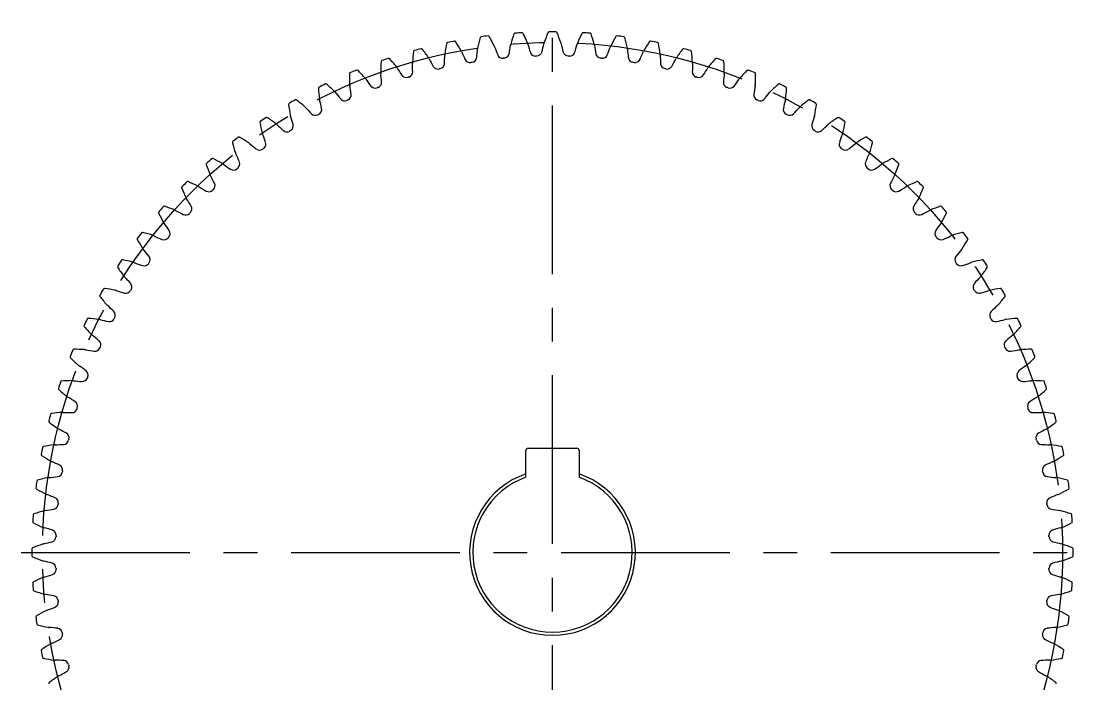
# Model space of a CAD drawing. Extents: x -1 to 161, y -13 to 123.
# Drawn here: x -1 to 99, y 46.6 to 109 of the extents above; entities that cross this region are included whole.
import ezdxf

# ---------------------------------------------------------------- set-up
doc = ezdxf.new("R2010")
doc.units = 0
doc.header["$LTSCALE"] = 0.5
doc.linetypes.add('CENTER', pattern=[50.8, 31.75, -6.35, 6.35, -6.35])
doc.layers.add('MSM_CENTER', color=1, linetype='CENTER')
doc.layers.add('MSM_CONTINUOUS', color=7, linetype='CONTINUOUS')

msp = doc.modelspace()

# ---------------------------------------------------------------- linework, layer by layer
at = {"layer": 'MSM_CENTER'}
for p, q in [((49, 9), (49, 109)), ((-1, 59), (99, 59))]:
    msp.add_line(p, q, dxfattribs=at)
msp.add_circle((49, 59), 48, dxfattribs=at)
at = {"layer": 'MSM_CONTINUOUS'}
for p, q in [((46.5, 66.07), (46.5, 68.6)), ((46.7, 68.8), (51.3, 68.8)), ((51.5, 68.6), (51.5, 66.07))]:
    msp.add_line(p, q, dxfattribs=at)
for centre, radius, start, end in [((49, 59), 49, 89.6096, 90.3904), ((49, 59), 49, 100.8596, 101.6404), ((39.79, 107.02), 0.1, 33.9304, 100.8596), ((26.59, 98.15), 16, 30.3125, 33.9304), ((57.63, 103.27), 16, 164.8196, 168.4375), ((42.29, 107.44), 0.1, 97.891, 164.8197), ((49, 59), 49, 97.1096, 97.8904), ((42.95, 107.52), 0.1, 30.1804, 97.1096), ((29.2, 99.53), 16, 26.5625, 30.1804), ((60.51, 102.61), 16, 161.0696, 164.6875), ((45.47, 107.77), 0.1, 94.1404, 161.0697), ((49, 59), 49, 93.3596, 94.1404), ((46.13, 107.82), 0.1, 26.4304, 93.3596), ((31.9, 100.74), 16, 22.8125, 26.4304), ((63.34, 101.77), 16, 157.3196, 160.9375), ((48.67, 107.9), 0.1, 90.391, 157.3197), ((49.33, 107.9), 0.1, 22.6804, 89.6096), ((34.66, 101.77), 16, 19.0625, 22.6804), ((66.1, 100.74), 16, 153.5696, 157.1875), ((51.87, 107.82), 0.1, 86.6404, 153.5696), ((49, 59), 49, 85.8596, 86.6404), ((52.53, 107.77), 0.1, 18.9304, 85.8596), ((37.49, 102.61), 16, 15.3125, 18.9304), ((68.8, 99.53), 16, 149.8196, 153.4375), ((55.05, 107.52), 0.1, 82.8904, 149.8196), ((49, 59), 49, 82.1096, 82.8904), ((55.71, 107.44), 0.1, 15.1804, 82.1096), ((40.37, 103.27), 16, 11.5625, 15.1804), ((71.41, 98.15), 16, 146.0696, 149.6875), ((58.21, 107.02), 0.1, 79.1404, 146.0696), ((49, 59), 49, 78.3596, 79.1404), ((51.78, 104.02), 16, 172.3196, 175.9375), ((36.02, 106.15), 0.1, 105.391, 172.3197), ((49, 59), 49, 104.6096, 105.3904), ((36.67, 106.32), 0.1, 37.6804, 104.6096), ((24.08, 96.6), 16, 34.0625, 37.6804), ((54.72, 103.74), 16, 168.5696, 172.1875), ((39.13, 106.89), 0.1, 101.641, 168.5697), ((39.69, 105.81), 0.831, 23.0945, 30.3126), ((54.04, 111.92), 14.77, 203.0944, 206.2684), ((27.22, 107.5), 14.77, 352.4816, 355.6556), ((42.77, 106.31), 0.831, 168.4374, 175.6555), ((42.77, 106.31), 0.831, 19.3445, 26.5626), ((57.49, 111.48), 14.77, 199.3444, 202.5184), ((30.43, 108.82), 14.77, 348.7316, 351.9056), ((45.88, 106.62), 0.831, 164.6874, 171.9055), ((45.88, 106.62), 0.831, 15.5945, 22.8126), ((60.9, 110.81), 14.77, 195.5944, 198.7684), ((47.39, 106.22), 0.5, 198.7684, 271.9475), ((47.51, 106.23), 0.5, 271.8025, 344.9816), ((33.73, 109.92), 14.77, 344.9816, 348.1556), ((49, 106.72), 0.831, 160.9374, 168.1555), ((49, 106.72), 0.831, 11.8445, 19.0626), ((64.27, 109.92), 14.77, 191.8444, 195.0184), ((50.49, 106.23), 0.5, 195.0184, 268.1975), ((50.61, 106.22), 0.5, 268.0525, 341.2316), ((37.1, 110.81), 14.77, 341.2316, 344.4056), ((52.12, 106.62), 0.831, 157.1874, 164.4055), ((52.12, 106.62), 0.831, 8.0945, 15.3126), ((67.57, 108.82), 14.77, 188.0944, 191.2684), ((40.51, 111.48), 14.77, 337.4816, 340.6556), ((55.23, 106.31), 0.831, 153.4374, 160.6555), ((55.23, 106.31), 0.831, 4.3445, 11.5626), ((70.78, 107.5), 14.77, 184.3444, 187.5184), ((43.96, 111.92), 14.77, 333.7316, 336.9056), ((58.31, 105.81), 0.831, 149.6874, 156.9055), ((58.87, 106.89), 0.1, 11.4304, 78.3596), ((43.28, 103.74), 16, 7.8125, 11.4304), ((73.92, 96.6), 16, 142.3196, 145.9375), ((61.33, 106.32), 0.1, 75.3904, 142.3196), ((49, 59), 49, 74.6096, 75.3904), ((61.98, 106.15), 0.1, 7.6804, 74.6096), ((46.22, 104.02), 16, 4.0625, 7.6804), ((48.83, 104.11), 16, 176.0696, 179.6875), ((32.97, 105.2), 0.1, 109.141, 176.0696), ((49, 59), 49, 108.3596, 109.1404), ((33.6, 105.41), 0.1, 41.4304, 108.3596), ((21.68, 94.89), 16, 37.8125, 41.4304), ((36.65, 105.1), 0.831, 175.9374, 183.1555), ((21.07, 104.24), 14.77, 359.9816, 3.1556), ((36.65, 105.1), 0.831, 26.8445, 34.0626), ((50.57, 112.14), 14.77, 206.8444, 210.0184), ((24.09, 105.97), 14.77, 356.2316, 359.4056), ((39.69, 105.81), 0.831, 172.1874, 179.4055), ((41.24, 105.61), 0.5, 206.2684, 279.4475), ((49, 59), 46.75, 99.3025, 99.4475), ((41.36, 105.63), 0.5, 279.3025, 352.4816), ((44.31, 106.02), 0.5, 202.5184, 275.6975), ((49, 59), 46.75, 95.5525, 95.6975), ((44.43, 106.03), 0.5, 275.5524, 348.7316), ((49, 59), 46.75, 91.8025, 91.9475), ((49, 59), 46.75, 88.0525, 88.1975), ((53.57, 106.03), 0.5, 191.2684, 264.4475), ((49, 59), 46.75, 84.3025, 84.4475), ((53.69, 106.02), 0.5, 264.3025, 337.4816), ((56.64, 105.63), 0.5, 187.5184, 260.6975), ((49, 59), 46.75, 80.5525, 80.6975), ((56.76, 105.61), 0.5, 260.5525, 333.7316), ((58.31, 105.81), 0.831, 0.5945, 7.8126), ((73.91, 105.97), 14.77, 180.5944, 183.7684), ((47.43, 112.14), 14.77, 329.9816, 333.1556), ((61.35, 105.1), 0.831, 145.9374, 153.1555), ((76.93, 104.24), 14.77, 176.8444, 180.0184), ((61.35, 105.1), 0.831, 356.8445, 4.0626), ((76.32, 94.89), 16, 138.5696, 142.1875), ((64.4, 105.41), 0.1, 71.6404, 138.5696), ((49, 59), 49, 70.8596, 71.6404), ((65.03, 105.2), 0.1, 3.9304, 70.8596), ((49.17, 104.11), 16, 0.3125, 3.9304), ((29.98, 104.05), 0.1, 112.891, 179.8196), ((45.88, 104), 16, 179.8196, 183.4375), ((49, 59), 49, 112.1096, 112.8904), ((30.6, 104.3), 0.1, 45.1804, 112.1096), ((19.39, 93.03), 16, 41.5625, 45.1804), ((33.66, 104.19), 0.831, 179.6874, 186.9055), ((18.17, 102.31), 14.77, 3.7316, 6.9056), ((33.66, 104.19), 0.831, 30.5945, 37.8126), ((47.09, 112.13), 14.77, 210.5944, 213.7684), ((35.34, 104.23), 0.5, 286.8024, 359.9816), ((38.21, 105), 0.5, 210.0184, 283.1975), ((49, 59), 46.75, 103.0525, 103.1975), ((38.33, 105.03), 0.5, 283.0524, 356.2316), ((59.67, 105.03), 0.5, 183.7684, 256.9475), ((49, 59), 46.75, 76.8025, 76.9475), ((59.79, 105), 0.5, 256.8025, 329.9816), ((62.66, 104.23), 0.5, 180.0184, 253.1975), ((50.91, 112.13), 14.77, 326.2316, 329.4056), ((64.34, 104.19), 0.831, 142.1874, 149.4055), ((79.83, 102.31), 14.77, 173.0944, 176.2684), ((64.34, 104.19), 0.831, 353.0945, 0.3126), ((78.61, 93.03), 16, 134.8196, 138.4375), ((67.4, 104.3), 0.1, 67.8904, 134.8196), ((49, 59), 49, 67.1096, 67.8904), ((68.02, 104.05), 0.1, 0.1804, 67.1096), ((52.12, 104), 16, 356.5625, 0.1804), ((49, 59), 49, 115.8596, 116.6404), ((27.67, 103), 0.1, 48.9304, 115.8596), ((17.23, 91.02), 16, 45.3125, 48.9304), ((30.74, 103.09), 0.831, 183.4374, 190.6555), ((30.74, 103.09), 0.831, 34.3445, 41.5626), ((43.62, 111.89), 14.77, 214.3444, 217.5184), ((32.41, 103.24), 0.5, 290.5524, 3.7316), ((35.23, 104.2), 0.5, 213.7684, 286.9475), ((49, 59), 46.75, 106.8025, 106.9475), ((49, 59), 46.75, 73.0525, 73.1975), ((62.77, 104.2), 0.5, 253.0525, 326.2316), ((65.59, 103.24), 0.5, 176.2684, 249.4475), ((54.38, 111.89), 14.77, 322.4816, 325.6556), ((67.26, 103.09), 0.831, 138.4374, 145.6555), ((67.26, 103.09), 0.831, 349.3445, 356.5626), ((80.77, 91.02), 16, 131.0696, 134.6875), ((70.33, 103), 0.1, 64.1404, 131.0696), ((49, 59), 49, 63.3596, 64.1404), ((27.07, 102.71), 0.1, 116.641, 183.5696), ((42.94, 103.7), 16, 183.5696, 187.1875), ((27.89, 101.8), 0.831, 38.0945, 45.3126), ((40.17, 111.43), 14.77, 218.0944, 221.2684), ((29.55, 102.06), 0.5, 294.3024, 7.4816), ((15.41, 100.21), 14.77, 7.4816, 10.6556), ((32.3, 103.2), 0.5, 217.5184, 290.6975), ((49, 59), 46.75, 110.5525, 110.6975), ((49, 59), 46.75, 69.3025, 69.4475), ((65.7, 103.2), 0.5, 249.3025, 322.4816), ((82.59, 100.21), 14.77, 169.3444, 172.5184), ((68.45, 102.06), 0.5, 172.5184, 245.6975), ((57.83, 111.43), 14.77, 318.7316, 321.9056), ((70.11, 101.8), 0.831, 134.6874, 141.9055), ((55.06, 103.7), 16, 352.8125, 356.4304), ((70.93, 102.71), 0.1, 356.4304, 63.3596), ((24.26, 101.18), 0.1, 120.391, 187.3196), ((40.03, 103.21), 16, 187.3196, 190.9375), ((49, 59), 49, 119.6096, 120.3904), ((24.84, 101.51), 0.1, 52.6804, 119.6096), ((15.2, 88.87), 16, 49.0625, 52.6804), ((27.89, 101.8), 0.831, 187.1874, 194.4055), ((12.78, 97.92), 14.77, 11.2316, 14.4056), ((29.45, 102.01), 0.5, 221.2684, 294.4475), ((49, 59), 46.75, 114.3025, 114.4475), ((49, 59), 46.75, 65.5525, 65.6975), ((68.55, 102.01), 0.5, 245.5525, 318.7316), ((85.22, 97.92), 14.77, 165.5944, 168.7684), ((70.11, 101.8), 0.831, 345.5945, 352.8126), ((82.8, 88.87), 16, 127.3196, 130.9375), ((73.16, 101.51), 0.1, 60.3904, 127.3196), ((49, 59), 49, 59.6096, 60.3904), ((57.97, 103.21), 16, 349.0625, 352.6804), ((73.74, 101.18), 0.1, 352.6804, 59.6096), ((25.14, 100.33), 0.831, 190.9374, 198.1555), ((10.32, 95.47), 14.77, 14.9816, 18.1556), ((25.14, 100.33), 0.831, 41.8445, 49.0626), ((36.76, 110.74), 14.77, 221.8444, 225.0184), ((26.67, 100.64), 0.5, 225.0184, 298.1975), ((49, 59), 46.75, 118.0525, 118.1975), ((26.78, 100.7), 0.5, 298.0524, 11.2316), ((71.22, 100.7), 0.5, 168.7684, 241.9475), ((49, 59), 46.75, 61.8025, 61.9475), ((71.33, 100.64), 0.5, 241.8025, 314.9816), ((61.24, 110.74), 14.77, 314.9816, 318.1556), ((72.86, 100.33), 0.831, 130.9374, 138.1555), ((87.68, 95.47), 14.77, 161.8444, 165.0184), ((72.86, 100.33), 0.831, 341.8445, 349.0626), ((21.56, 99.47), 0.1, 124.1404, 191.0696), ((37.16, 102.53), 16, 191.0696, 194.6875), ((49, 59), 49, 123.3596, 124.1404), ((22.11, 99.84), 0.1, 56.4304, 123.3596), ((13.32, 86.59), 16, 52.8125, 56.4304), ((22.49, 98.68), 0.831, 45.5945, 52.8126), ((33.4, 109.82), 14.77, 225.5944, 228.7684), ((24.1, 99.16), 0.5, 301.8024, 14.9816), ((73.9, 99.16), 0.5, 165.0184, 238.1975), ((64.6, 109.82), 14.77, 311.2316, 314.4056), ((75.51, 98.68), 0.831, 127.1874, 134.4055), ((84.68, 86.59), 16, 123.5696, 127.1875), ((75.89, 99.84), 0.1, 56.6404, 123.5697), ((49, 59), 49, 55.8596, 56.6404), ((60.84, 102.53), 16, 345.3125, 348.9304), ((76.44, 99.47), 0.1, 348.9304, 55.8596), ((49, 59), 49, 127.1096, 127.8904), ((19.5, 98), 0.1, 60.1804, 127.1096), ((11.59, 84.2), 16, 56.5625, 60.1804), ((22.49, 98.68), 0.831, 194.6874, 201.9055), ((8.01, 92.86), 14.77, 18.7316, 21.9056), ((24, 99.09), 0.5, 228.7684, 301.9475), ((49, 59), 46.75, 121.8025, 121.9475), ((49, 59), 46.75, 58.0525, 58.1975), ((74, 99.09), 0.5, 238.0525, 311.2316), ((89.99, 92.86), 14.77, 158.0944, 161.2684), ((75.51, 98.68), 0.831, 338.0945, 345.3126), ((86.41, 84.2), 16, 119.8196, 123.4375), ((78.5, 98), 0.1, 52.8904, 119.8196), ((49, 59), 49, 52.1096, 52.8904), ((18.97, 97.59), 0.1, 127.8904, 194.8196), ((34.34, 101.66), 16, 194.8196, 198.4375), ((19.95, 96.86), 0.831, 49.3445, 56.5626), ((30.11, 108.7), 14.77, 229.3444, 232.5184), ((49, 59), 46.75, 125.5525, 125.6975), ((21.53, 97.44), 0.5, 305.5524, 18.7316), ((76.47, 97.44), 0.5, 161.2684, 234.4475), ((49, 59), 46.75, 54.3025, 54.4475), ((67.89, 108.7), 14.77, 307.4816, 310.6556), ((78.05, 96.86), 0.831, 123.4374, 130.6555), ((63.66, 101.66), 16, 341.5625, 345.1804), ((79.03, 97.59), 0.1, 345.1804, 52.1096), ((49, 59), 49, 130.8596, 131.6404), ((17.01, 95.98), 0.1, 63.9304, 130.8596), ((10.02, 81.7), 16, 60.3125, 63.9304), ((19.95, 96.86), 0.831, 198.4374, 205.6555), ((5.89, 90.11), 14.77, 22.4816, 25.6556), ((21.43, 97.37), 0.5, 232.5184, 305.6975), ((76.57, 97.37), 0.5, 234.3025, 307.4816), ((92.11, 90.11), 14.77, 154.3444, 157.5184), ((78.05, 96.86), 0.831, 334.3445, 341.5626), ((87.98, 81.7), 16, 116.0696, 119.6875), ((80.99, 95.98), 0.1, 49.1404, 116.0696), ((49, 59), 49, 48.3596, 49.1404), ((16.51, 95.54), 0.1, 131.6404, 198.5697), ((31.58, 100.61), 16, 198.5696, 202.1875), ((17.53, 94.88), 0.831, 53.0945, 60.3126), ((26.9, 107.35), 14.77, 233.0944, 236.2684), ((18.98, 95.49), 0.5, 236.2684, 309.4475), ((49, 59), 46.75, 129.3025, 129.4475), ((19.07, 95.56), 0.5, 309.3024, 22.4816), ((78.93, 95.56), 0.5, 157.5184, 230.6975), ((49, 59), 46.75, 50.5525, 50.6975), ((79.02, 95.49), 0.5, 230.5525, 303.7316), ((71.1, 107.35), 14.77, 303.7316, 306.9056), ((80.47, 94.88), 0.831, 119.6874, 126.9055), ((66.42, 100.61), 16, 337.8125, 341.4304), ((81.49, 95.54), 0.1, 341.4304, 48.3596), ((17.53, 94.88), 0.831, 202.1874, 209.4055), ((3.94, 87.22), 14.77, 26.2316, 29.4056), ((94.06, 87.22), 14.77, 150.5944, 153.7684), ((80.47, 94.88), 0.831, 330.5945, 337.8126), ((14.19, 93.34), 0.1, 135.3904, 202.3197), ((28.9, 99.38), 16, 202.3196, 205.9375), ((49, 59), 49, 134.6096, 135.3904), ((14.66, 93.81), 0.1, 67.6804, 134.6096), ((8.62, 79.1), 16, 64.0625, 67.6804), ((15.26, 92.74), 0.831, 56.8445, 64.0626), ((23.79, 105.8), 14.77, 236.8444, 240.0184), ((16.66, 93.45), 0.5, 240.0184, 313.1975), ((49, 59), 46.75, 133.0525, 133.1975), ((16.74, 93.53), 0.5, 313.0524, 26.2316), ((81.26, 93.53), 0.5, 153.7684, 226.9475), ((49, 59), 46.75, 46.8025, 46.9475), ((81.34, 93.45), 0.5, 226.8025, 299.9816), ((74.21, 105.8), 14.77, 299.9816, 303.1556), ((82.74, 92.74), 0.831, 115.9374, 123.1555), ((89.38, 79.1), 16, 112.3196, 115.9375), ((83.34, 93.81), 0.1, 45.3904, 112.3196), ((49, 59), 49, 44.6096, 45.3904), ((69.1, 99.38), 16, 334.0625, 337.6804), ((83.81, 93.34), 0.1, 337.6804, 44.6096), ((15.26, 92.74), 0.831, 205.9374, 213.1555), ((2.2, 84.21), 14.77, 29.9816, 33.1556), ((95.8, 84.21), 14.77, 146.8444, 150.0184), ((82.74, 92.74), 0.831, 326.8445, 334.0626), ((12.02, 90.99), 0.1, 139.1404, 206.0697), ((49, 59), 49, 138.3596, 139.1404), ((12.46, 91.49), 0.1, 71.4304, 138.3596), ((7.39, 76.42), 16, 67.8125, 71.4304), ((13.12, 90.47), 0.831, 60.5945, 67.8126), ((20.78, 104.06), 14.77, 240.5944, 243.7684), ((49, 59), 46.75, 136.8025, 136.9475), ((14.55, 91.34), 0.5, 316.8024, 29.9816), ((83.45, 91.34), 0.5, 150.0184, 223.1975), ((49, 59), 46.75, 43.0525, 43.1975), ((77.22, 104.06), 14.77, 296.2316, 299.4056), ((84.88, 90.47), 0.831, 112.1874, 119.4055), ((90.61, 76.42), 16, 108.5696, 112.1875), ((85.54, 91.49), 0.1, 41.6404, 108.5696), ((49, 59), 49, 40.8596, 41.6404), ((85.98, 90.99), 0.1, 333.9304, 40.8596), ((26.3, 97.98), 16, 206.0696, 209.6875), ((13.12, 90.47), 0.831, 209.6874, 216.9055), ((14.47, 91.26), 0.5, 243.7684, 316.9475), ((83.53, 91.26), 0.5, 223.0525, 296.2316), ((84.88, 90.47), 0.831, 323.0945, 330.3126), ((71.7, 97.98), 16, 330.3125, 333.9304), ((49, 59), 49, 142.1096, 142.8904), ((10.41, 89.03), 0.1, 75.1804, 142.1096), ((6.34, 73.66), 16, 71.5625, 75.1804), ((0.65, 81.1), 14.77, 33.7316, 36.9056), ((12.51, 89.02), 0.5, 320.5524, 33.7316), ((85.49, 89.02), 0.5, 146.2684, 219.4475), ((97.35, 81.1), 14.77, 143.0944, 146.2684), ((91.66, 73.66), 16, 104.8196, 108.4375), ((87.59, 89.03), 0.1, 37.8904, 104.8196), ((49, 59), 49, 37.1096, 37.8904), ((10, 88.5), 0.1, 142.8904, 209.8197), ((23.8, 96.41), 16, 209.8196, 213.4375), ((11.14, 88.05), 0.831, 64.3445, 71.5626), ((17.89, 102.11), 14.77, 244.3444, 247.5184), ((12.44, 88.93), 0.5, 247.5184, 320.6975), ((49, 59), 46.75, 140.5525, 140.6975), ((49, 59), 46.75, 39.3025, 39.4475), ((85.56, 88.93), 0.5, 219.3025, 292.4816), ((80.11, 102.11), 14.77, 292.4816, 295.6556), ((86.86, 88.05), 0.831, 108.4374, 115.6555), ((74.2, 96.41), 16, 326.5625, 330.1804), ((88, 88.5), 0.1, 330.1804, 37.1096), ((11.14, 88.05), 0.831, 213.4374, 220.6555), ((-0.7, 77.89), 14.77, 37.4816, 40.6556), ((98.7, 77.89), 14.77, 139.3444, 142.5184), ((86.86, 88.05), 0.831, 319.3445, 326.5626), ((49, 59), 49, 145.8596, 146.6404), ((8.53, 86.44), 0.1, 78.9304, 145.8596), ((5.47, 70.84), 16, 75.3125, 78.9304), ((9.32, 85.51), 0.831, 68.0945, 75.3126), ((15.14, 99.99), 14.77, 248.0944, 251.2684), ((10.56, 86.47), 0.5, 251.2684, 324.4475), ((49, 59), 46.75, 144.3025, 144.4475), ((10.63, 86.57), 0.5, 324.3024, 37.4816), ((87.37, 86.57), 0.5, 142.5184, 215.6975), ((49, 59), 46.75, 35.5525, 35.6975), ((87.44, 86.47), 0.5, 215.5525, 288.7316), ((82.86, 99.99), 14.77, 288.7316, 291.9056), ((88.68, 85.51), 0.831, 104.6874, 111.9055), ((92.53, 70.84), 16, 101.0696, 104.6875), ((89.47, 86.44), 0.1, 34.141, 101.0696), ((49, 59), 49, 33.3596, 34.1404), ((8.16, 85.89), 0.1, 146.6404, 213.5697), ((21.41, 94.68), 16, 213.5696, 217.1875), ((9.32, 85.51), 0.831, 217.1874, 224.4055), ((88.68, 85.51), 0.831, 315.5945, 322.8126), ((76.59, 94.68), 16, 322.8125, 326.4304), ((89.84, 85.89), 0.1, 326.4304, 33.3596), ((-1.82, 74.6), 14.77, 41.2316, 44.4056), ((8.91, 84), 0.5, 328.0524, 41.2316), ((89.09, 84), 0.5, 138.7684, 211.9475), ((99.82, 74.6), 14.77, 135.5944, 138.7684), ((6.49, 83.16), 0.1, 150.3904, 217.3197), ((49, 59), 49, 149.6096, 150.3904), ((19.13, 92.8), 16, 217.3196, 220.9375), ((6.82, 83.74), 0.1, 82.6804, 149.6096), ((4.79, 67.97), 16, 79.0625, 82.6804), ((7.67, 82.86), 0.831, 71.8445, 79.0626), ((12.53, 97.68), 14.77, 251.8444, 255.0184), ((8.84, 83.9), 0.5, 255.0184, 328.1975), ((49, 59), 46.75, 148.0525, 148.1975), ((49, 59), 46.75, 31.8025, 31.9475), ((89.16, 83.9), 0.5, 211.8025, 284.9816), ((85.47, 97.68), 14.77, 284.9816, 288.1556), ((90.33, 82.86), 0.831, 100.9374, 108.1555), ((93.21, 67.97), 16, 97.3196, 100.9375), ((78.87, 92.8), 16, 319.0625, 322.6804), ((91.18, 83.74), 0.1, 30.391, 97.3196), ((49, 59), 49, 29.6096, 30.3904), ((91.51, 83.16), 0.1, 322.6804, 29.6096), ((7.67, 82.86), 0.831, 220.9374, 228.1555), ((-2.74, 71.24), 14.77, 44.9816, 48.1556), ((100.74, 71.24), 14.77, 131.8444, 135.0184), ((90.33, 82.86), 0.831, 311.8445, 319.0626), ((5.29, 80.93), 0.1, 86.4304, 153.3596), ((4.3, 65.06), 16, 82.8125, 86.4304), ((7.36, 81.33), 0.5, 331.8024, 44.9816), ((49, 59), 46.75, 151.8025, 151.9475), ((90.64, 81.33), 0.5, 135.0184, 208.1975), ((49, 59), 46.75, 28.0525, 28.1975), ((93.7, 65.06), 16, 93.5696, 97.1875), ((92.71, 80.93), 0.1, 26.641, 93.5696), ((5, 80.33), 0.1, 154.1404, 221.0697), ((49, 59), 49, 153.3596, 154.1404), ((16.98, 90.77), 16, 221.0696, 224.6875), ((6.2, 80.11), 0.831, 75.5945, 82.8126), ((10.08, 95.22), 14.77, 255.5944, 258.7684), ((7.3, 81.22), 0.5, 258.7684, 331.9475), ((90.7, 81.22), 0.5, 208.0525, 281.2316), ((87.92, 95.22), 14.77, 281.2316, 284.4056), ((91.8, 80.11), 0.831, 97.1874, 104.4055), ((81.02, 90.77), 16, 315.3125, 318.9304), ((49, 59), 49, 25.8596, 26.6404), ((93, 80.33), 0.1, 318.9304, 25.8596), ((6.2, 80.11), 0.831, 224.6874, 231.9055), ((-3.43, 67.83), 14.77, 48.7316, 51.9056), ((101.43, 67.83), 14.77, 128.0944, 131.2684), ((91.8, 80.11), 0.831, 308.0945, 315.3126), ((49, 59), 49, 157.1096, 157.8904), ((3.95, 78.02), 0.1, 90.1804, 157.1096), ((4, 62.12), 16, 86.5625, 90.1804), ((4.91, 77.26), 0.831, 79.3445, 86.5626), ((7.79, 92.59), 14.77, 259.3444, 262.5184), ((5.94, 78.45), 0.5, 262.5184, 335.6975), ((5.99, 78.55), 0.5, 335.5524, 48.7316), ((49, 59), 46.75, 155.5525, 155.6975), ((92.01, 78.55), 0.5, 131.2684, 204.4475), ((49, 59), 46.75, 24.3025, 24.4475), ((92.06, 78.45), 0.5, 204.3025, 277.4816), ((90.21, 92.59), 14.77, 277.4816, 280.6556), ((93.09, 77.26), 0.831, 93.4374, 100.6555), ((94, 62.12), 16, 89.8196, 93.4375), ((94.05, 78.02), 0.1, 22.891, 89.8196), ((49, 59), 49, 22.1096, 22.8904), ((3.7, 77.4), 0.1, 157.8904, 224.8197), ((14.97, 88.61), 16, 224.8196, 228.4375), ((83.03, 88.61), 16, 311.5625, 315.1804), ((94.3, 77.4), 0.1, 315.1804, 22.1096), ((4.91, 77.26), 0.831, 228.4374, 235.6555), ((-3.89, 64.38), 14.77, 52.4816, 55.6556), ((4.8, 75.7), 0.5, 339.3024, 52.4816), ((93.2, 75.7), 0.5, 127.5184, 200.6975), ((101.89, 64.38), 14.77, 124.3444, 127.5184), ((93.09, 77.26), 0.831, 304.3445, 311.5626), ((49, 59), 49, 160.8596, 161.6404), ((2.8, 75.03), 0.1, 93.9304, 160.8596), ((3.89, 59.17), 16, 90.3125, 93.9304), ((3.81, 74.34), 0.831, 83.0945, 90.3126), ((5.69, 89.83), 14.77, 263.0944, 266.2684), ((4.76, 75.59), 0.5, 266.2684, 339.4475), ((49, 59), 46.75, 159.3025, 159.4475), ((49, 59), 46.75, 20.5525, 20.6975), ((93.24, 75.59), 0.5, 200.5525, 273.7316), ((92.31, 89.83), 14.77, 273.7316, 276.9056), ((94.19, 74.34), 0.831, 89.6874, 96.9055), ((94.11, 59.17), 16, 86.0696, 89.6875), ((95.2, 75.03), 0.1, 19.141, 86.0696), ((49, 59), 49, 18.3596, 19.1404), ((2.59, 74.4), 0.1, 161.6404, 228.5697), ((13.11, 86.32), 16, 228.5696, 232.1875), ((84.89, 86.32), 16, 307.8125, 311.4304), ((95.41, 74.4), 0.1, 311.4304, 18.3596), ((3.81, 74.34), 0.831, 232.1874, 239.4055), ((-4.13, 60.91), 14.77, 56.2316, 59.4056), ((3.8, 72.77), 0.5, 343.0524, 56.2316), ((94.2, 72.77), 0.5, 123.7684, 196.9475), ((102.13, 60.91), 14.77, 120.5944, 123.7684), ((94.19, 74.34), 0.831, 300.5945, 307.8126), ((49, 59), 49, 164.6096, 165.3904), ((1.85, 71.98), 0.1, 97.6804, 164.6096), ((3.98, 56.22), 16, 94.0625, 97.6804), ((2.9, 71.35), 0.831, 86.8445, 94.0626), ((3.76, 86.93), 14.77, 266.8444, 270.0184), ((3.77, 72.66), 0.5, 270.0184, 343.1975), ((49, 59), 46.75, 163.0525, 163.1975), ((49, 59), 46.75, 16.8025, 16.9475), ((94.23, 72.66), 0.5, 196.8025, 269.9816), ((94.24, 86.93), 14.77, 269.9816, 273.1556), ((95.1, 71.35), 0.831, 85.9374, 93.1555), ((94.02, 56.22), 16, 82.3196, 85.9375), ((96.15, 71.98), 0.1, 15.391, 82.3196), ((49, 59), 49, 14.6096, 15.3904), ((1.68, 71.33), 0.1, 165.3904, 232.3197), ((11.4, 83.92), 16, 232.3196, 235.9375), ((86.6, 83.92), 16, 304.0625, 307.6804), ((96.32, 71.33), 0.1, 307.6804, 14.6096), ((2.9, 71.35), 0.831, 235.9374, 243.1555), ((-4.14, 57.43), 14.77, 59.9816, 63.1556), ((3, 69.79), 0.5, 346.8024, 59.9816), ((95, 69.79), 0.5, 120.0184, 193.1975), ((102.14, 57.43), 14.77, 116.8444, 120.0184), ((95.1, 71.35), 0.831, 296.8445, 304.0626), ((4.26, 53.28), 16, 97.8125, 101.4304), ((2.19, 68.31), 0.831, 90.5945, 97.8126), ((2.03, 83.91), 14.77, 270.5944, 273.7684), ((2.97, 69.67), 0.5, 273.7684, 346.9475), ((49, 59), 46.75, 166.8025, 166.9475), ((49, 59), 46.75, 13.0525, 13.1975), ((95.03, 69.67), 0.5, 193.0525, 266.2316), ((95.97, 83.91), 14.77, 266.2316, 269.4056), ((95.81, 68.31), 0.831, 82.1874, 89.4055), ((93.74, 53.28), 16, 78.5696, 82.1875), ((49, 59), 49, 168.3596, 169.1404), ((0.98, 68.21), 0.1, 169.1404, 236.0697), ((9.85, 81.41), 16, 236.0696, 239.6875), ((1.11, 68.87), 0.1, 101.4304, 168.3596), ((46.7, 68.6), 0.2, 90, 180), ((51.3, 68.6), 0.2, 0, 90), ((88.15, 81.41), 16, 300.3125, 303.9304), ((96.89, 68.87), 0.1, 11.641, 78.5697), ((49, 59), 49, 10.8596, 11.6404), ((97.02, 68.21), 0.1, 303.9304, 10.8596), ((2.19, 68.31), 0.831, 239.6874, 246.9055), ((-3.92, 53.96), 14.77, 63.7316, 66.9056), ((2.39, 66.76), 0.5, 350.5524, 63.7316), ((95.61, 66.76), 0.5, 116.2684, 189.4475), ((101.92, 53.96), 14.77, 113.0944, 116.2684), ((95.81, 68.31), 0.831, 293.0945, 300.3126), ((4.73, 50.37), 16, 101.5625, 105.1804), ((1.69, 65.23), 0.831, 94.3445, 101.5626), ((0.5, 80.78), 14.77, 274.3444, 277.5184), ((2.37, 66.64), 0.5, 277.5184, 350.6975), ((49, 59), 46.75, 170.5525, 170.6975), ((49, 59), 7.8, 108.6939, 71.3061), ((49, 59), 7.5, 109.4712, 70.5288), ((49, 59), 46.75, 9.3025, 9.4475), ((95.63, 66.64), 0.5, 189.3025, 262.4816), ((97.5, 80.78), 14.77, 262.4816, 265.6556), ((96.31, 65.23), 0.831, 78.4374, 85.6555), ((93.27, 50.37), 16, 74.8196, 78.4375), ((49, 59), 49, 172.1096, 172.8904), ((0.48, 65.05), 0.1, 172.8904, 239.8197), ((0.56, 65.71), 0.1, 105.1804, 172.1096), ((97.44, 65.71), 0.1, 7.891, 74.8197), ((49, 59), 49, 7.1096, 7.8904), ((97.52, 65.05), 0.1, 300.1804, 7.1096), ((8.47, 78.8), 16, 239.8196, 243.4375), ((1.69, 65.23), 0.831, 243.4374, 250.6555), ((-3.48, 50.51), 14.77, 67.4816, 70.6556), ((1.98, 63.69), 0.5, 354.3024, 67.4816), ((96.02, 63.69), 0.5, 112.5184, 185.6975), ((101.48, 50.51), 14.77, 109.3444, 112.5184), ((96.31, 65.23), 0.831, 289.3445, 296.5626), ((89.53, 78.8), 16, 296.5625, 300.1804), ((-0.82, 77.57), 14.77, 278.0944, 281.2684), ((1.97, 63.57), 0.5, 281.2684, 354.4475), ((49, 59), 46.75, 174.3025, 174.4475), ((49, 59), 46.75, 5.5525, 5.6975), ((96.03, 63.57), 0.5, 185.5525, 258.7316), ((98.82, 77.57), 14.77, 258.7316, 261.9056), ((49, 59), 49, 175.8596, 176.6404), ((0.23, 62.53), 0.1, 108.9304, 175.8596), ((5.39, 47.49), 16, 105.3125, 108.9304), ((1.38, 62.12), 0.831, 98.0945, 105.3126), ((96.62, 62.12), 0.831, 74.6874, 81.9055), ((92.61, 47.49), 16, 71.0696, 74.6875), ((97.77, 62.53), 0.1, 4.141, 71.0697), ((49, 59), 49, 3.3596, 4.1404), ((0.18, 61.87), 0.1, 176.6404, 243.5697), ((7.26, 76.1), 16, 243.5696, 247.1875), ((1.38, 62.12), 0.831, 247.1874, 254.4055), ((-2.81, 47.1), 14.77, 71.2316, 74.4056), ((1.78, 60.61), 0.5, 358.0524, 71.2316), ((96.22, 60.61), 0.5, 108.7684, 181.9475), ((100.81, 47.1), 14.77, 105.5944, 108.7684), ((96.62, 62.12), 0.831, 285.5945, 292.8126), ((90.74, 76.1), 16, 292.8125, 296.4304), ((97.82, 61.87), 0.1, 296.4304, 3.3596), ((-1.92, 74.27), 14.77, 281.8444, 285.0184), ((1.77, 60.49), 0.5, 285.0184, 358.1975), ((49, 59), 46.75, 178.0525, 178.1975), ((49, 59), 46.75, 1.8025, 1.9475), ((96.23, 60.49), 0.5, 181.8025, 254.9816), ((99.92, 74.27), 14.77, 254.9816, 258.1556), ((0.1, 59.33), 0.1, 112.6804, 179.6096), ((49, 59), 49, 179.6096, 180.3904), ((6.23, 44.66), 16, 109.0625, 112.6804), ((1.28, 59), 0.831, 101.8445, 109.0626), ((96.72, 59), 0.831, 70.9374, 78.1555), ((91.77, 44.66), 16, 67.3196, 70.9375), ((97.9, 59.33), 0.1, 0.391, 67.3197), ((49, 59), 49, 359.6096, 0.3904), ((0.1, 58.67), 0.1, 180.3904, 247.3197), ((6.23, 73.34), 16, 247.3196, 250.9375), ((1.28, 59), 0.831, 250.9374, 258.1555), ((-1.92, 43.73), 14.77, 74.9816, 78.1556), ((99.92, 43.73), 14.77, 101.8444, 105.0184), ((96.72, 59), 0.831, 281.8445, 289.0626), ((91.77, 73.34), 16, 289.0625, 292.6804), ((97.9, 58.67), 0.1, 292.6804, 359.6096), ((1.77, 57.51), 0.5, 1.8024, 74.9816), ((1.78, 57.39), 0.5, 288.7684, 1.9475), ((49, 59), 46.75, 181.8025, 181.9475), ((49, 59), 46.75, 358.0525, 358.1975), ((96.22, 57.39), 0.5, 178.0525, 251.2316), ((96.23, 57.51), 0.5, 105.0184, 178.1975), ((0.18, 56.13), 0.1, 116.4304, 183.3596), ((49, 59), 49, 183.3596, 184.1404), ((7.26, 41.9), 16, 112.8125, 116.4304), ((1.38, 55.88), 0.831, 105.5945, 112.8126), ((-2.81, 70.9), 14.77, 285.5944, 288.7684), ((100.81, 70.9), 14.77, 251.2316, 254.4056), ((96.62, 55.88), 0.831, 67.1874, 74.4055), ((90.74, 41.9), 16, 63.5696, 67.1875), ((97.82, 56.13), 0.1, 356.641, 63.5697), ((49, 59), 49, 355.8596, 356.6404), ((0.23, 55.47), 0.1, 184.1404, 251.0697), ((5.39, 70.51), 16, 251.0696, 254.6875), ((1.38, 55.88), 0.831, 254.6874, 261.9055), ((-0.82, 40.43), 14.77, 78.7316, 81.9056), ((98.82, 40.43), 14.77, 98.0944, 101.2684), ((96.62, 55.88), 0.831, 278.0945, 285.3126), ((92.61, 70.51), 16, 285.3125, 288.9304), ((97.77, 55.47), 0.1, 288.9304, 355.8596), ((1.97, 54.43), 0.5, 5.5524, 78.7316), ((1.98, 54.31), 0.5, 292.5184, 5.6975), ((49, 59), 46.75, 185.5525, 185.6975), ((49, 59), 46.75, 354.3025, 354.4475), ((96.02, 54.31), 0.5, 174.3025, 247.4816), ((96.03, 54.43), 0.5, 101.2684, 174.4475), ((0.48, 52.95), 0.1, 120.1804, 187.1096), ((8.47, 39.2), 16, 116.5625, 120.1804), ((1.69, 52.77), 0.831, 109.3445, 116.5626), ((-3.48, 67.49), 14.77, 289.3444, 292.5184), ((101.48, 67.49), 14.77, 247.4816, 250.6556), ((96.31, 52.77), 0.831, 63.4374, 70.6555), ((89.53, 39.2), 16, 59.8196, 63.4375), ((97.52, 52.95), 0.1, 352.891, 59.8197), ((49, 59), 49, 187.1096, 187.8904), ((0.56, 52.29), 0.1, 187.8904, 254.8197), ((4.73, 67.63), 16, 254.8196, 258.4375), ((93.27, 67.63), 16, 281.5625, 285.1804), ((97.44, 52.29), 0.1, 285.1804, 352.1096), ((49, 59), 49, 352.1096, 352.8904), ((1.69, 52.77), 0.831, 258.4374, 265.6555), ((0.5, 37.22), 14.77, 82.4816, 85.6556), ((2.37, 51.36), 0.5, 9.3024, 82.4816), ((2.39, 51.24), 0.5, 296.2684, 9.4475), ((49, 59), 46.75, 189.3025, 189.4475), ((95.61, 51.24), 0.5, 170.5525, 243.7316), ((49, 59), 46.75, 350.5525, 350.6975), ((95.63, 51.36), 0.5, 97.5184, 170.6975), ((97.5, 37.22), 14.77, 94.3444, 97.5184), ((96.31, 52.77), 0.831, 274.3445, 281.5626), ((9.85, 36.59), 16, 120.3125, 123.9304), ((2.19, 49.69), 0.831, 113.0945, 120.3126), ((-3.92, 64.04), 14.77, 293.0944, 296.2684), ((101.92, 64.04), 14.77, 243.7316, 246.9056), ((95.81, 49.69), 0.831, 59.6874, 66.9055), ((88.15, 36.59), 16, 56.0696, 59.6875), ((0.98, 49.79), 0.1, 123.9304, 190.8596), ((49, 59), 49, 190.8596, 191.6404), ((1.11, 49.13), 0.1, 191.641, 258.5697), ((4.26, 64.72), 16, 258.5696, 262.1875), ((93.74, 64.72), 16, 277.8125, 281.4304), ((96.89, 49.13), 0.1, 281.4304, 348.3596), ((49, 59), 49, 348.3596, 349.1404), ((97.02, 49.79), 0.1, 349.141, 56.0697), ((2.19, 49.69), 0.831, 262.1874, 269.4055), ((2.03, 34.09), 14.77, 86.2316, 89.4056), ((2.97, 48.33), 0.5, 13.0524, 86.2316), ((3, 48.21), 0.5, 300.0184, 13.1975), ((49, 59), 46.75, 193.0525, 193.1975), ((95, 48.21), 0.5, 166.8025, 239.9816), ((49, 59), 46.75, 346.8025, 346.9475), ((95.03, 48.33), 0.5, 93.7684, 166.9475), ((95.97, 34.09), 14.77, 90.5944, 93.7684), ((95.81, 49.69), 0.831, 270.5945, 277.8126), ((11.4, 34.08), 16, 124.0625, 127.6804), ((2.9, 46.65), 0.831, 116.8445, 124.0626), ((-4.14, 60.57), 14.77, 296.8444, 300.0184), ((102.14, 60.57), 14.77, 239.9816, 243.1556), ((95.1, 46.65), 0.831, 55.9374, 63.1555), ((86.6, 34.08), 16, 52.3196, 55.9375), ((1.68, 46.67), 0.1, 127.6804, 194.6096), ((96.32, 46.67), 0.1, 345.3904, 52.3197)]:
    msp.add_arc(centre, radius, start, end, dxfattribs=at)

doc.saveas('drawing.dxf')
